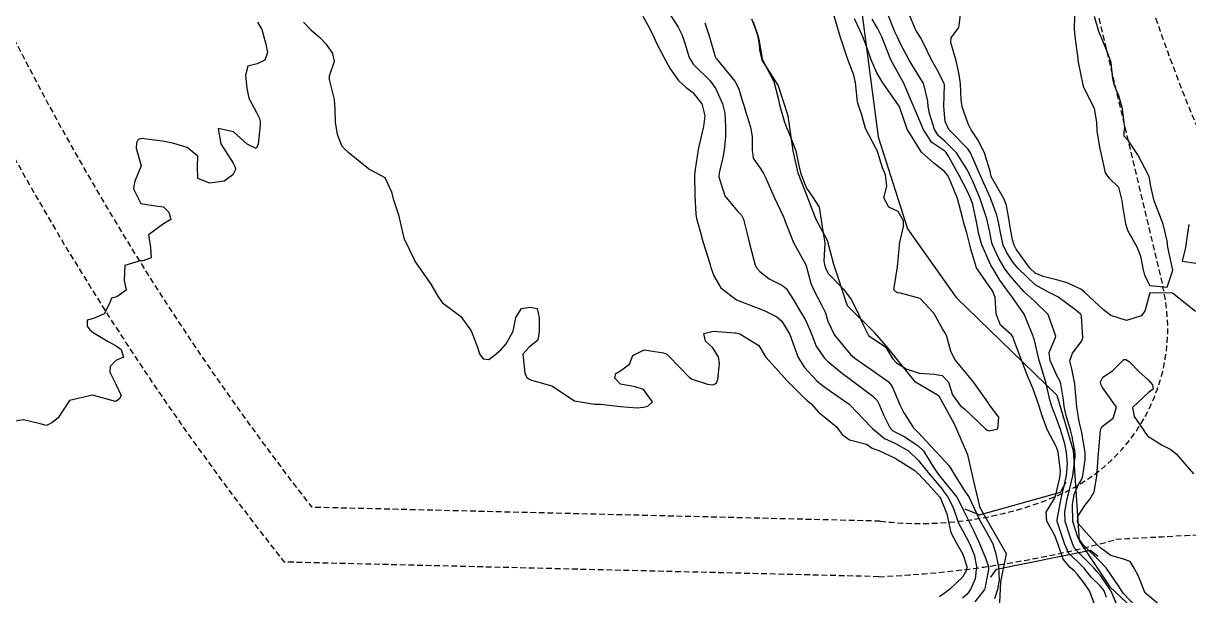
# Model space of a CAD drawing. Header units: metres. Extents: x 292545 to 299085, y 7450245 to 7463078.
# Drawn here: x 296262.7 to 296364.2, y 7455698.9 to 7455748.8 of the extents above; entities that cross this region are included whole.
import ezdxf

# ---------------------------------------------------------------- set-up
doc = ezdxf.new("R2010")
doc.units = ezdxf.units.M
doc.linetypes.add('DASHED', pattern=[0.75, 0.5, -0.25])
for name, color, linetype in [('Curvas de Nivel 1m', 11, 'Continuous'), ('Curvas de Nivel 5m', 15, 'Continuous'), ('Hidrografia', 140, 'Continuous'), ('Pontes e viadutos', 190, 'Continuous'), ('Vias Secundárias', 230, 'DASHED')]:
    doc.layers.add(name, color=color, linetype=linetype)

msp = doc.modelspace()

# ---------------------------------------------------------------- linework, layer by layer
at = {"layer": 'Curvas de Nivel 1m', "flags": 128}
for points, elevation in [([(296358.16, 7455697.66), (296357.46, 7455699.35), (296356.52, 7455700.7), (296356.21, 7455701.05), (296355.93, 7455701.37), (296354.54, 7455702.77), (296354.25, 7455703.09), (296354.11, 7455703.39), (296353.88, 7455704.06), (296353.44, 7455705.4), (296353.42, 7455706.24), (296353.63, 7455707.39), (296353.82, 7455708.17), (296354.11, 7455709.39), (296354.33, 7455711.07), (296354.32, 7455711.38), (296354.06, 7455712.79), (296353.9, 7455713.39), (296353.55, 7455714.52), (296353.37, 7455715.4), (296353.29, 7455715.99), (296353.06, 7455717.4), (296352.97, 7455717.66), (296352.72, 7455718.1), (296352.13, 7455719.42), (296352.06, 7455720.11), (296352.59, 7455721.41), (296352.62, 7455721.55), (296351.97, 7455723.42), (296350.8, 7455724.56), (296349.85, 7455725.44), (296348.82, 7455726.59), (296348.44, 7455727.06), (296348.17, 7455727.46), (296347.67, 7455728.3), (296347.11, 7455729.48), (296347.05, 7455729.67), (296346.87, 7455730.59), (296346.69, 7455731.48), (296346.63, 7455731.74), (296346.04, 7455733.49), (296345.39, 7455735.03), (296345.18, 7455735.5), (296344.94, 7455735.99), (296343.98, 7455737.51), (296342.96, 7455738.52), (296342.42, 7455738.98), (296342.07, 7455739.53), (296341.62, 7455740.91), (296341.51, 7455741.54), (296341.47, 7455742), (296341.09, 7455743.55), (296341.07, 7455743.6), (296341.02, 7455743.67), (296339.86, 7455745.56), (296339.07, 7455747.05), (296338.83, 7455747.57), (296338.61, 7455748.04), (296337.98, 7455749.58)], 671), ([(296360.27, 7455697.31), (296358.5, 7455699.15), (296358.37, 7455699.34), (296358.14, 7455699.71), (296357.01, 7455701.36), (296356.53, 7455701.88), (296355.01, 7455703.38), (296354.55, 7455704.03), (296354.1, 7455705.39), (296354.07, 7455706.87), (296354.16, 7455707.39), (296354.24, 7455707.74), (296354.61, 7455708.63), (296354.9, 7455709.1), (296354.99, 7455709.38), (296355.2, 7455710.81), (296355.2, 7455711.37), (296354.9, 7455713.14), (296354.85, 7455713.38), (296354.67, 7455714.11), (296354.46, 7455715.38), (296354.32, 7455717), (296354.29, 7455717.39), (296354.02, 7455718.69), (296353.84, 7455719.39), (296354.07, 7455720.06), (296354.76, 7455720.94), (296354.94, 7455721.2), (296354.98, 7455721.38), (296354.88, 7455723.28), (296354.85, 7455723.38), (296354.78, 7455723.46), (296354.38, 7455723.8), (296352.81, 7455724.97), (296351.87, 7455725.42), (296350.82, 7455726), (296349.32, 7455727.45), (296348.84, 7455728.06), (296348.29, 7455728.9), (296348.05, 7455729.46), (296347.83, 7455730.43), (296347.65, 7455731.47), (296347.5, 7455732.08), (296346.98, 7455733.48), (296346.91, 7455733.65), (296346.06, 7455735.49), (296345.41, 7455737.04), (296345.21, 7455737.5), (296344.96, 7455737.85), (296343.32, 7455739.52), (296342.98, 7455740.22), (296342.88, 7455741.52), (296342.92, 7455743.42), (296342.91, 7455743.52), (296342.27, 7455744.77), (296341.83, 7455745.54), (296341.07, 7455747.09), (296340.83, 7455747.55), (296340.4, 7455748.23), (296339.86, 7455749.56)], 672), ([(296364.79, 7455723.68), (296362.81, 7455725.29), (296360.81, 7455725.31), (296360.38, 7455723.72), (296360.07, 7455723.32), (296358.78, 7455722.89), (296357.43, 7455723.35), (296356.79, 7455723.84), (296355.14, 7455725.38), (296354.82, 7455725.63), (296353.61, 7455726.19), (296352.82, 7455726.42), (296351.52, 7455726.73), (296350.83, 7455727.03), (296350.39, 7455727.43), (296349.18, 7455729.11), (296348.99, 7455729.45), (296348.86, 7455729.91), (296348.63, 7455731.2), (296348.59, 7455731.45), (296348.34, 7455732.9), (296348.13, 7455733.46), (296347.03, 7455735.38), (296346.99, 7455735.48), (296346.98, 7455735.53), (296346.94, 7455735.78), (296346.42, 7455737.49), (296345.83, 7455738.63), (296345.26, 7455739.5), (296344.98, 7455740.02), (296344.46, 7455741.51), (296344.39, 7455742.12), (296344.33, 7455743.51), (296344.2, 7455744.33), (296343.96, 7455745.51), (296343.49, 7455747.09), (296343.52, 7455747.52), (296344.18, 7455748.41), (296344.33, 7455749.51)], 673), ([(296283.08, 7455748.87), (296283.44, 7455748.23), (296283.79, 7455746.96), (296283.95, 7455746.23), (296283.7, 7455745.57), (296283.04, 7455745.25), (296282.24, 7455745.04), (296282.02, 7455744.25), (296282.14, 7455743.13), (296282.32, 7455742.25), (296282.99, 7455741), (296283.25, 7455740.5), (296283.31, 7455740.24), (296283.29, 7455739.92), (296283.12, 7455738.24), (296282.95, 7455737.88), (296282.17, 7455738.25), (296280.97, 7455739.33), (296279.64, 7455739.61), (296279.87, 7455738.27), (296280.94, 7455736.59), (296281.13, 7455736.26), (296281.15, 7455736.04), (296280.93, 7455735.59), (296280.17, 7455735.02), (296278.92, 7455734.87), (296277.87, 7455735.25), (296277.84, 7455736.3), (296277.86, 7455737.22), (296276.95, 7455737.97), (296275.79, 7455738.32), (296274.96, 7455738.49), (296274.77, 7455738.52), (296272.96, 7455738.75), (296272.66, 7455738.65), (296272.52, 7455738.36), (296272.5, 7455737.91), (296272.93, 7455736.36), (296272.35, 7455734.94), (296272.27, 7455734.37), (296272.89, 7455733.09), (296274.39, 7455732.84), (296274.89, 7455732.79), (296275.33, 7455732.33), (296275.52, 7455731.68), (296274.87, 7455731.33), (296273.58, 7455730.35), (296273.75, 7455729.25), (296273.79, 7455728.35), (296273.11, 7455728.09), (296272.84, 7455728.1), (296271.51, 7455727.69), (296271.44, 7455726.37), (296271.63, 7455725.55), (296270.8, 7455724.96), (296270.34, 7455724.84), (296270.16, 7455724.39), (296269.7, 7455723.47), (296268.77, 7455723.07), (296268.24, 7455722.94), (296268.24, 7455722.41), (296268.45, 7455722.1), (296268.76, 7455721.85), (296270.05, 7455721.08), (296270.75, 7455720.71), (296271.2, 7455720.38), (296271.4, 7455719.71), (296270.73, 7455719.41), (296270.22, 7455718.89), (296270.21, 7455718.39), (296270.71, 7455717.42), (296271.2, 7455716.37), (296271.02, 7455716.04), (296270.69, 7455715.86), (296268.69, 7455716.4), (296266.69, 7455715.93), (296266.09, 7455715.02), (296265.69, 7455714.44), (296265.14, 7455713.98), (296264.67, 7455713.76), (296264.13, 7455713.92), (296262.67, 7455714.24), (296261.16, 7455714.01)], 673), ([(296287.08, 7455748.88), (296287.75, 7455748.18), (296288.48, 7455747.58), (296289.06, 7455746.96), (296289.6, 7455746.15), (296289.75, 7455745.44), (296289.3, 7455744.16), (296289.3, 7455743.88), (296289.74, 7455742.15), (296289.82, 7455741.33), (296289.84, 7455740.15), (296290, 7455739.12), (296290.4, 7455738.15), (296290.66, 7455737.85), (296290.95, 7455737.59), (296292.73, 7455736.12), (296292.93, 7455736.02), (296294.16, 7455735.34), (296294.74, 7455734.09), (296294.9, 7455733.5), (296295.37, 7455732.09), (296295.49, 7455731.47), (296295.81, 7455730.08), (296296.71, 7455728.2), (296296.77, 7455728.07), (296296.83, 7455727.98), (296298.16, 7455726.06), (296298.8, 7455724.96), (296299.19, 7455724.43), (296299.75, 7455724.04), (296300.78, 7455723.26), (296301.68, 7455722.01), (296302.27, 7455720.48), (296302.4, 7455720), (296302.74, 7455719.56), (296303.23, 7455719.5), (296303.87, 7455719.99), (296304.33, 7455720.4), (296304.75, 7455720.86), (296305.35, 7455721.97), (296305.58, 7455723.17), (296306.08, 7455723.96), (296306.79, 7455724.07), (296307.44, 7455723.94), (296307.6, 7455723.12), (296307.61, 7455721.94), (296307.51, 7455721.19), (296306.75, 7455720.57), (296306.18, 7455719.96), (296306.35, 7455718.32), (296306.54, 7455717.95), (296306.63, 7455717.87), (296306.71, 7455717.81), (296306.95, 7455717.71), (296308.71, 7455717.22), (296310.69, 7455715.91), (296312.42, 7455715.61), (296312.69, 7455715.61), (296312.96, 7455715.61), (296314.69, 7455715.41), (296316.14, 7455715.29), (296316.69, 7455715.35), (296317.07, 7455715.45), (296317.5, 7455715.82), (296316.7, 7455716.89), (296315.99, 7455717.12), (296314.71, 7455717.37), (296314.2, 7455717.87), (296314.28, 7455718.3), (296314.72, 7455718.55), (296315.47, 7455719.11), (296315.78, 7455719.84), (296316.75, 7455720.36), (296318.46, 7455720.1), (296318.74, 7455719.98), (296318.91, 7455719.81), (296320.72, 7455717.93), (296320.94, 7455717.79), (296322.29, 7455717.35), (296322.71, 7455717.31), (296323.04, 7455717.43), (296323.17, 7455717.76), (296323.32, 7455719.17), (296323.25, 7455719.75), (296322.75, 7455720.52), (296322.1, 7455721.11), (296321.97, 7455721.77), (296322.77, 7455721.98), (296324.67, 7455721.84), (296324.76, 7455721.82), (296325.11, 7455721.74), (296326.75, 7455720.72), (296327.13, 7455720.1), (296327.37, 7455719.71), (296328.72, 7455718.2), (296329.2, 7455717.69), (296330.7, 7455716.17), (296330.97, 7455715.94), (296331.3, 7455715.66), (296331.95, 7455714.92), (296332.67, 7455714.34), (296333.51, 7455713.63), (296334.01, 7455712.99), (296334.65, 7455712.51), (296336.12, 7455712.13), (296336.64, 7455711.8), (296336.78, 7455711.74), (296337.2, 7455711.59), (296338.19, 7455711.13), (296338.64, 7455710.92), (296340.35, 7455709.83), (296340.62, 7455709.59), (296340.66, 7455709.55), (296341.48, 7455708.67), (296342.53, 7455707.53), (296342.59, 7455707.42), (296343.12, 7455706.07), (296343.26, 7455705.52), (296343.49, 7455704.44), (296343.99, 7455703.51), (296344.54, 7455702.57), (296344.87, 7455701.5), (296344.85, 7455701.16), (296344.51, 7455700.57), (296343.39, 7455699.52), (296342.89, 7455699.13), (296342.49, 7455698.84)], 672), ([(296316.64, 7455749.39), (296317.08, 7455748.61), (296317.49, 7455747.83), (296317.85, 7455747.03), (296318.47, 7455745.82), (296319.04, 7455744.82), (296319.76, 7455743.8), (296320.42, 7455743.19), (296321.01, 7455742.74), (296321.78, 7455741.77), (296322.04, 7455740.72), (296321.94, 7455739.78), (296321.62, 7455738.44), (296321.47, 7455737.78), (296321.21, 7455736.06), (296321.17, 7455735.79), (296321.15, 7455735.57), (296321.18, 7455733.79), (296321.25, 7455732.15), (296321.31, 7455731.78), (296321.66, 7455730.56), (296321.88, 7455729.77), (296322.37, 7455728.24), (296322.51, 7455727.76), (296322.58, 7455727.52), (296322.82, 7455726.79), (296323.45, 7455725.75), (296324.8, 7455724.71), (296326.46, 7455724.06), (296326.79, 7455723.94), (296327.32, 7455723.71), (296328.32, 7455723.23), (296328.77, 7455722.83), (296329.46, 7455721.68), (296329.87, 7455720.56), (296330.17, 7455719.68), (296330.73, 7455718.81), (296331.81, 7455717.65), (296332.3, 7455717.24), (296332.71, 7455716.96), (296334.63, 7455715.62), (296334.69, 7455715.56), (296336.56, 7455713.6), (296336.66, 7455713.49), (296337.71, 7455712.64), (296338.65, 7455712.18), (296339.78, 7455711.56), (296340.63, 7455710.75), (296341.59, 7455709.54), (296342.61, 7455708.35), (296343.21, 7455707.52), (296343.68, 7455706.61), (296344.07, 7455705.51), (296344.21, 7455705.15), (296344.56, 7455704.52), (296345.12, 7455703.49), (296345.51, 7455702.52), (296345.73, 7455701.49), (296345.6, 7455700.4), (296345.2, 7455699.49), (296344.9, 7455699.09), (296344.49, 7455698.74)], 671), ([(296322.04, 7455748.81), (296322.39, 7455747.77), (296322.95, 7455745.87), (296322.99, 7455745.76), (296323.05, 7455745.68), (296324.66, 7455743.74), (296325.02, 7455743.07), (296325.31, 7455742.04), (296325.41, 7455741.73), (296325.6, 7455741.12), (296326.04, 7455739.72), (296326.16, 7455738.92), (296326.16, 7455737.72), (296326.26, 7455737.04), (296326.94, 7455736.08), (296327.17, 7455735.71), (296327.36, 7455735.28), (296328.07, 7455733.7), (296328.89, 7455731.94), (296328.99, 7455731.69), (296329.05, 7455731.52), (296329.77, 7455729.68), (296330.83, 7455727.8), (296330.89, 7455727.67), (296331.29, 7455726.14), (296331.48, 7455725.66), (296332.23, 7455724.21), (296332.52, 7455723.64), (296332.59, 7455723.45), (296332.77, 7455722.84), (296333.35, 7455721.63), (296334.75, 7455719.95), (296335.13, 7455719.62), (296336.73, 7455718.48), (296338.01, 7455717.58), (296338.34, 7455717.21), (296338.7, 7455716.4), (296339.03, 7455715.57), (296339.39, 7455714.86), (296340.24, 7455713.55), (296340.66, 7455713.13), (296342.15, 7455711.53), (296342.64, 7455711), (296343.35, 7455710.24), (296343.78, 7455709.51), (296344.6, 7455708.21), (296345.09, 7455707.49), (296345.52, 7455706.56), (296346.02, 7455705.49), (296346.56, 7455704.52), (296347.13, 7455703.47), (296347.41, 7455702.6), (296347.64, 7455701.47), (296347.68, 7455700.3), (296347.56, 7455699.47), (296347.29, 7455698.68)], 669), ([(296326.26, 7455748.9), (296326.66, 7455747.72), (296326.74, 7455747.38), (296327.03, 7455745.71), (296327.05, 7455745.64), (296328.07, 7455743.7), (296328.45, 7455742.26), (296328.56, 7455741.69), (296328.98, 7455740.17), (296329.16, 7455739.69), (296329.34, 7455739.32), (296329.97, 7455737.68), (296330.23, 7455736.39), (296330.4, 7455735.68), (296330.91, 7455734.41), (296331.44, 7455733.66), (296332, 7455732.76), (296332.18, 7455731.65), (296332.28, 7455731.05), (296332.5, 7455729.65), (296332.43, 7455728.06), (296332.5, 7455727.65), (296332.58, 7455727.4), (296332.83, 7455726.96), (296334.12, 7455725.63), (296334.8, 7455724.74), (296335.39, 7455723.61), (296335.82, 7455722.57), (296336.32, 7455721.6), (296336.76, 7455721.29), (296337.78, 7455720.61), (296338.39, 7455719.58), (296338.74, 7455719.22), (296339.59, 7455718.7), (296340.72, 7455718.33), (296342.03, 7455718.24), (296342.72, 7455718.12), (296343.29, 7455717.52), (296343.62, 7455716.44), (296344.29, 7455715.51), (296344.69, 7455715.18), (296346.51, 7455713.48), (296346.66, 7455713.35), (296346.83, 7455713.31), (296347.58, 7455713.47), (296347.67, 7455714.48), (296346.91, 7455715.48), (296346.82, 7455715.6), (296346.7, 7455715.78), (296345.49, 7455717.49), (296344.73, 7455718.44), (296343.82, 7455719.51), (296343.47, 7455720.23), (296343.14, 7455721.52), (296343.01, 7455721.78), (296342.77, 7455722.18), (296342.01, 7455723.54), (296340.8, 7455724.81), (296339.1, 7455725.28), (296338.81, 7455725.31), (296338.52, 7455725.57), (296338.83, 7455727.57), (296339, 7455729.42), (296339.02, 7455729.57), (296339.35, 7455731.09), (296339.35, 7455731.57), (296338.89, 7455732.4), (296338.08, 7455732.77), (296337.63, 7455733.59), (296337.9, 7455734.61), (296337.8, 7455735.59), (296337.53, 7455736.18), (296337.09, 7455737.6), (296337.06, 7455737.7), (296336.96, 7455737.89), (296336.06, 7455739.61), (296335.71, 7455740.9), (296335.44, 7455741.61), (296335.34, 7455741.95), (296335.17, 7455743.62), (296335.03, 7455744.26), (296334.51, 7455745.63), (296334.21, 7455746.48), (296333.83, 7455747.63), (296333.31, 7455749.42)], 668), ([(296356.24, 7455697.6), (296355.56, 7455699.37), (296355.13, 7455700), (296354.52, 7455700.78), (296354.24, 7455701.11), (296353.88, 7455701.39), (296353.26, 7455702.12), (296352.83, 7455703.41), (296352.55, 7455704.17), (296351.85, 7455705.42), (296351.79, 7455706.21), (296352.51, 7455707.41), (296352.55, 7455707.46), (296352.6, 7455707.62), (296352.94, 7455709.09), (296353.01, 7455709.4), (296353.03, 7455709.81), (296352.83, 7455711.41), (296352.8, 7455711.56), (296352.65, 7455711.92), (296351.88, 7455713.42), (296351.4, 7455714.7), (296351.18, 7455715.43), (296350.71, 7455716.77), (296350.44, 7455717.43), (296350.23, 7455717.93), (296349.63, 7455719.44), (296348.98, 7455721.22), (296348.9, 7455721.45), (296348.76, 7455721.66), (296347.81, 7455722.5), (296347.42, 7455723.47), (296347.34, 7455724.94), (296347.12, 7455725.48), (296347, 7455725.66), (296346.82, 7455725.9), (296345.72, 7455727.49), (296345.22, 7455729.12), (296345.14, 7455729.5), (296344.87, 7455730.53), (296344.6, 7455731.5), (296344.51, 7455731.88), (296344.05, 7455733.51), (296343.49, 7455734.95), (296343.21, 7455735.52), (296342.94, 7455735.87), (296342.01, 7455736.6), (296340.95, 7455737.52), (296340.93, 7455737.55), (296340.86, 7455737.65), (296339.69, 7455739.56), (296339, 7455741.49), (296338.97, 7455741.57), (296338.92, 7455741.65), (296337.55, 7455743.58), (296337.04, 7455744.45), (296336.53, 7455745.6), (296336.15, 7455746.69), (296335.82, 7455747.61), (296335.58, 7455748.12), (296335.09, 7455749.17)], 669), ([(296354.25, 7455749.39), (296354.24, 7455748.23), (296354.31, 7455747.39), (296354.51, 7455745.93), (296354.59, 7455745.38), (296354.98, 7455743.43), (296354.99, 7455743.38), (296355, 7455743.36), (296355.02, 7455743.31), (296355.98, 7455741.37), (296356.18, 7455740.17), (296356.2, 7455739.37), (296356.47, 7455737.85), (296356.59, 7455737.36), (296356.93, 7455735.77), (296357.21, 7455735.36), (296358.1, 7455734.52), (296358.39, 7455733.34), (296358.44, 7455732.87), (296358.7, 7455731.33), (296358.87, 7455730.76), (296359.69, 7455729.32), (296360.01, 7455728.49), (296360.25, 7455727.32), (296360.37, 7455726.86), (296360.82, 7455725.95), (296362.32, 7455725.8), (296362.83, 7455727.29), (296362.39, 7455729.29), (296362.32, 7455729.84), (296361.99, 7455731.3), (296361.4, 7455732.8), (296361.21, 7455733.31), (296360.92, 7455734.58), (296360.78, 7455735.31), (296360.7, 7455735.54), (296359.79, 7455737.32), (296358.96, 7455738.53), (296358.6, 7455738.96), (296358.6, 7455739.34), (296358.63, 7455739.68), (296358.45, 7455741.34), (296358.13, 7455742.46), (296357.73, 7455743.35), (296357.6, 7455743.92), (296357.45, 7455745.35), (296357.06, 7455746.45), (296356.66, 7455747.36), (296356.38, 7455748.07), (296356.01, 7455749.37)], 673), ([(296364.21, 7455731.27), (296364.05, 7455730.09), (296363.92, 7455729.27), (296363.64, 7455728.08), (296364.84, 7455727.89)], 673), ([(296361.49, 7455698.3), (296360.5, 7455699.12), (296360.37, 7455699.31), (296359.83, 7455700.63), (296359.46, 7455701.33), (296359.11, 7455701.91), (296358.53, 7455702.13), (296357.43, 7455702.45), (296356.54, 7455703.07), (296356.23, 7455703.36), (296354.57, 7455705.24), (296354.53, 7455705.38), (296354.58, 7455705.9), (296355.16, 7455706.81), (296355.62, 7455707.37), (296355.97, 7455708), (296356.2, 7455709.36), (296356.22, 7455709.77), (296356.35, 7455711.36), (296356.37, 7455711.64), (296356.53, 7455713.36), (296356.55, 7455713.48), (296356.67, 7455713.67), (296357.62, 7455714.41), (296357.93, 7455715.35), (296356.71, 7455717.06), (296356.54, 7455717.36), (296356.52, 7455717.55), (296356.72, 7455717.96), (296357.57, 7455718.51), (296358.39, 7455719.34), (296358.57, 7455719.51), (296358.74, 7455719.51), (296359.01, 7455719.34), (296359.86, 7455718.46), (296360.72, 7455717.72), (296361.05, 7455717.31), (296361.11, 7455716.91), (296360.71, 7455716.63), (296359.31, 7455715.33), (296359.46, 7455714.55), (296360.3, 7455713.32), (296360.44, 7455713.09), (296360.66, 7455712.82), (296361.89, 7455712.06), (296362.65, 7455711.67), (296363.12, 7455711.29), (296364.63, 7455709.55)], 673)]:
    msp.add_lwpolyline(points, dxfattribs=dict(at, elevation=elevation))
at = {"layer": 'Curvas de Nivel 5m', "elevation": 670, "flags": 128}
for points in [[(296319.09, 7455749.42), (296319.71, 7455748.44), (296320.04, 7455747.8), (296320.3, 7455747.03), (296320.69, 7455745.79), (296321.04, 7455745.23), (296322.5, 7455743.77), (296323.02, 7455743.08), (296323.6, 7455741.75), (296323.78, 7455740.96), (296323.86, 7455739.75), (296323.84, 7455738.88), (296323.74, 7455737.75), (296323.61, 7455737.09), (296323.29, 7455735.76), (296323.27, 7455735.42), (296323.79, 7455733.75), (296324.89, 7455732.43), (296325.24, 7455732.08), (296325.42, 7455731.73), (296325.7, 7455730.56), (296325.9, 7455729.72), (296326.28, 7455728.28), (296326.44, 7455727.72), (296326.58, 7455727.46), (296326.83, 7455727.16), (296327.64, 7455726.53), (296328.82, 7455725.96), (296329.14, 7455725.69), (296329.77, 7455724.7), (296330.39, 7455723.67), (296330.78, 7455723), (296331.2, 7455722.1), (296331.36, 7455721.66), (296331.76, 7455720.66), (296332.45, 7455719.64), (296332.74, 7455719.35), (296334.05, 7455718.3), (296334.72, 7455717.78), (296334.93, 7455717.62), (296336.7, 7455716.31), (296337.05, 7455715.95), (296337.24, 7455715.59), (296337.64, 7455714.63), (296338.16, 7455713.58), (296338.41, 7455713.33), (296338.66, 7455713.19), (296339.46, 7455712.76), (296340.65, 7455712), (296341.09, 7455711.55), (296341.87, 7455710.3), (296342.38, 7455709.53), (296342.62, 7455709.23), (296344, 7455707.51), (296344.22, 7455707.14), (296344.58, 7455706.36), (296345.02, 7455705.5), (296345.49, 7455704.56), (296345.99, 7455703.49), (296346.53, 7455702.16), (296346.76, 7455701.48), (296346.77, 7455701.23), (296346.51, 7455699.85), (296346.44, 7455699.54), (296346.41, 7455699.48), (296345.57, 7455698.41)], [(296357.04, 7455698.8), (296356.83, 7455699.36), (296356.51, 7455699.77), (296355.7, 7455700.55), (296355.07, 7455701.37), (296354.53, 7455701.91), (296353.77, 7455702.63), (296353.43, 7455703.4), (296352.83, 7455705.14), (296352.75, 7455705.41), (296352.75, 7455705.58), (296353.11, 7455707.4), (296353.38, 7455708.63), (296353.56, 7455709.4), (296353.65, 7455710.42), (296353.57, 7455711.4), (296353.41, 7455712.16), (296353.03, 7455713.4), (296352.68, 7455714.37), (296352.29, 7455715.41), (296352.12, 7455716), (296351.78, 7455717.42), (296351.37, 7455718.79), (296351.18, 7455719.43), (296350.76, 7455721.18), (296350.69, 7455721.43), (296350.65, 7455721.55), (296349.87, 7455723.44), (296348.81, 7455725), (296348.45, 7455725.46), (296347.76, 7455726.4), (296347.1, 7455727.48), (296347.01, 7455727.65), (296346.84, 7455727.98), (296346.19, 7455729.49), (296345.93, 7455730.43), (296345.72, 7455731.49), (296345.39, 7455733), (296345.23, 7455733.5), (296344.91, 7455734.2), (296344.21, 7455735.51), (296343.32, 7455737.15), (296343.09, 7455737.52), (296342.95, 7455737.64), (296341.83, 7455738.41), (296341.07, 7455739.55), (296340.98, 7455739.78), (296340.22, 7455741.56), (296339.65, 7455742.93), (296339.38, 7455743.57), (296339.03, 7455744.18), (296338.26, 7455745.58), (296337.73, 7455746.92), (296337.47, 7455747.59), (296337.08, 7455748.35), (296336.63, 7455749.14)]]:
    msp.add_lwpolyline(points, dxfattribs=at)
at = {"layer": 'Hidrografia'}
for points in [[(296335.7, 7455749.95), (296337.14, 7455738.89), (296339.72, 7455730.87), (296343.94, 7455724.9), (296352.71, 7455716.41), (296354.15, 7455711.58), (296354.67, 7455703.72), (296357.35, 7455699.71), (296361.16, 7455696.11)], [(296347.72, 7455697.73), (296347.85, 7455700.16), (296348.34, 7455702.59), (296346.03, 7455706.6), (296345.6, 7455708.41), (296344.97, 7455711.21), (296343.79, 7455713.89), (296342.48, 7455716.32), (296340.41, 7455717.53), (296337.98, 7455720.52), (296336.86, 7455721.83), (296334.49, 7455724.19), (296333.3, 7455727.77), (296332.74, 7455729.88), (296331.74, 7455731.69), (296330.75, 7455734.24), (296330.18, 7455735.74), (296329.75, 7455737.67), (296329.31, 7455740.72), (296328.44, 7455743.39), (296327.04, 7455745.57), (296326.85, 7455746.47), (296326.81, 7455746.96), (296326.66, 7455747.72), (296326.46, 7455748.31), (296326.13, 7455749.13)]]:
    msp.add_lwpolyline(points, dxfattribs=at)
at = {"layer": 'Pontes e viadutos'}
for points in [[(296344.7, 7455706.51), (296345.99, 7455705.99), (296353.03, 7455707.97), (296353.52, 7455708.86)], [(296346.98, 7455700.57), (296347.47, 7455701.26), (296355.65, 7455702.92), (296356.29, 7455702.39)]]:
    msp.add_lwpolyline(points, dxfattribs=at)
at = {"layer": 'Vias Secundárias'}
for points in [[(296356.19, 7455749.95), (296361.95, 7455725.84, -0.366474), (296352.76, 7455707.65, -0.129366), (296337.33, 7455705.43), (296287.79, 7455706.64, -0.11299), (296240.31, 7455808.05, -0.000154), (296229.25, 7455862.19, -0.091331), (296222.71, 7455932.72, 0.051039), (296215.28, 7455996.09, -0.021235), (296209.04, 7456085.94, 0.00989), (296201.54, 7456168.07)], [(296337.21, 7455700.6), (296285.4, 7455701.87, -0.115287), (296235.58, 7455807.06, -0.000153), (296224.56, 7455861.05, -0.090785), (296217.88, 7455932.9, 0.051045), (296210.51, 7455995.29, 0.025808), (296199.91, 7456085.7, 0.028859), (296188.69, 7456165.64, 0.009877)], [(296337.21, 7455700.6, 0.056752), (296357.87, 7455703.83, -0.001311), (296374.07, 7455704.69, -0.140899), (296387.16, 7455693.35, -0.165321), (296409.29, 7455663.04, -0.135295), (296415.7, 7455623.4, 0.082574), (296418.24, 7455591.81, 0.028833), (296445.38, 7455547.82, 0.107502)]]:
    msp.add_lwpolyline(points, format="xyb", dxfattribs=at)
at = {"layer": 'Vias Secundárias', "elevation": 672.12}
msp.add_lwpolyline([(296354.55, 7455924.33, -0.056655), (296347.28, 7455921.92, -0.050709), (296315.67, 7455920.33, 0.344956), (296311.34, 7455886.94, 0.02877), (296351.17, 7455792.51, -0.120264), (296361.08, 7455749.95, 0.109882), (296393.1, 7455696.78, -0.125082), (296422.34, 7455651.58, 0.070006), (296426.25, 7455623.69, 0.045051), (296436.85, 7455614.71)], format="xyb", dxfattribs=at)

doc.saveas('drawing.dxf')
